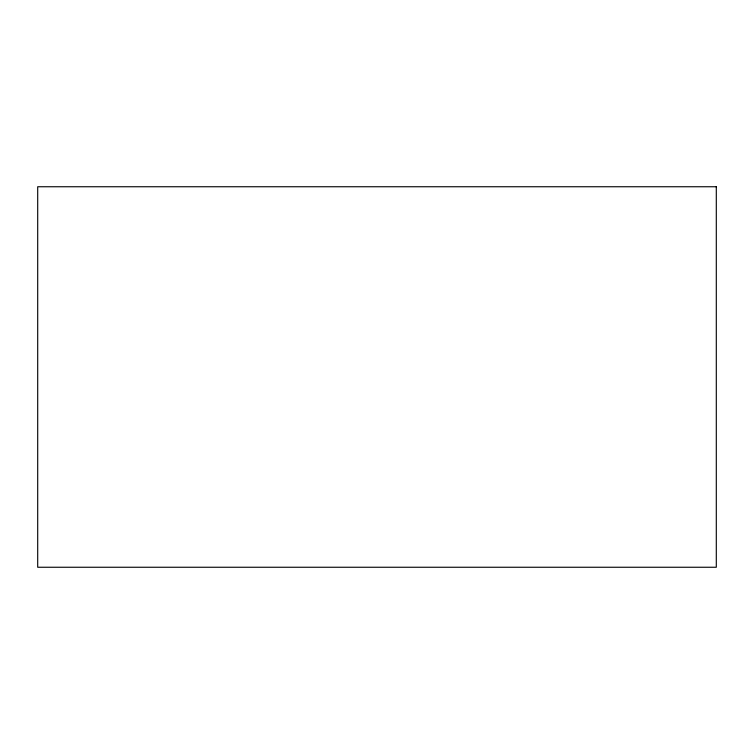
<?xml version="1.0" encoding="UTF-8"?>
<svg xmlns="http://www.w3.org/2000/svg" width="754" height="754" viewBox="0 0 754 754"><rect width="100%" height="100%" fill="white"/><g stroke="black" fill="none" stroke-linecap="round" stroke-linejoin="round"><path stroke-width="1.13" d="M716.3 186.747L37.7 186.747L37.7 567.253L716.3 567.253L716.3 186.747"/></g></svg>
